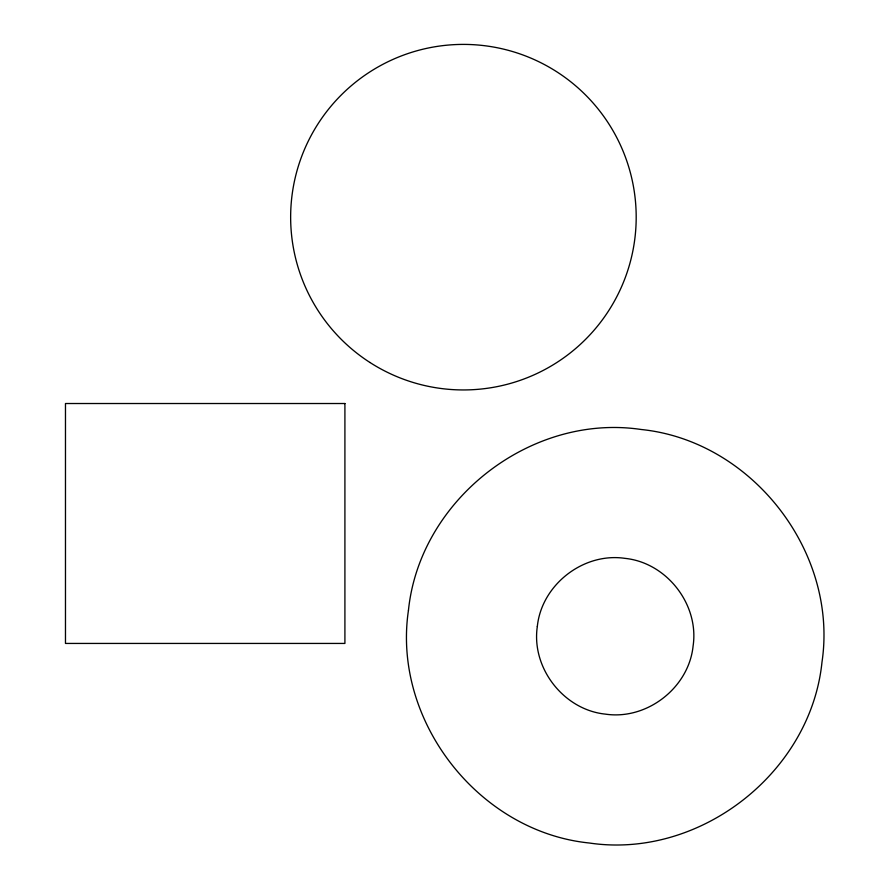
<?xml version="1.0" encoding="UTF-8"?>
<svg xmlns="http://www.w3.org/2000/svg" width="889" height="889" viewBox="0 0 889 889"><rect width="100%" height="100%" fill="white"/><g stroke="black" fill="none" stroke-linecap="round" stroke-linejoin="round"><path stroke-width="1.33" d="M408.451 610.321C392.038 720.49 478.471 831.704 589.285 843.005C699.465 859.419 810.668 772.997 821.981 662.172C838.383 551.991 751.961 440.788 641.147 429.487C530.966 413.074 419.752 499.496 408.451 610.321M537.323 626.478C531.144 667.983 563.704 709.878 605.442 714.134C646.948 720.312 688.842 687.753 693.098 646.014C699.287 604.509 666.728 562.615 624.978 558.359C583.473 552.169 541.579 584.729 537.323 626.478M344.91 403.517L65.475 403.517L65.475 643.436L344.91 643.436L344.91 403.517M369.946 362.479A172.777 172.777 0 0 0 635.991 225.473A172.777 172.777 0 0 0 384.304 63.575A172.777 172.777 0 0 0 369.946 362.479"/></g></svg>
